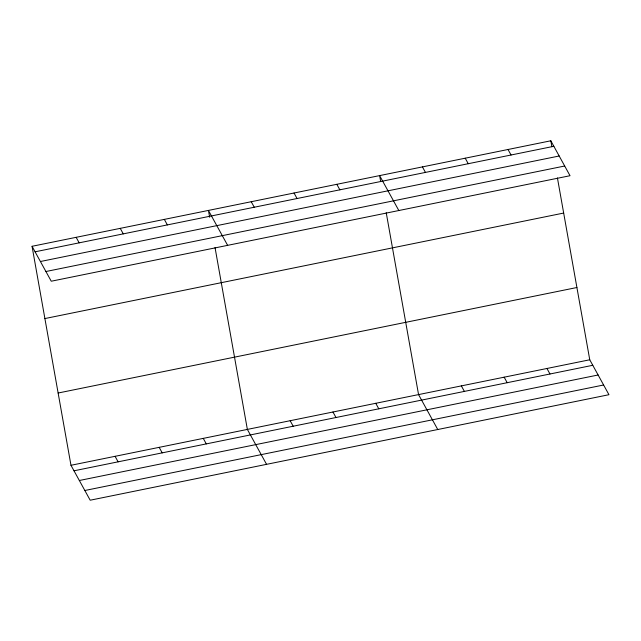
<?xml version="1.0" encoding="UTF-8"?>
<svg xmlns="http://www.w3.org/2000/svg" width="641" height="641" viewBox="0 0 641 641"><rect width="100%" height="100%" fill="white"/><g stroke="black" fill="none" stroke-linecap="round" stroke-linejoin="round"><path stroke-width="0.96" d="M32.05 246.296L550.819 140.788L570.025 175.714L51.248 281.223L32.05 246.296L70.975 465.286L90.181 500.212L608.95 394.704L589.752 359.777L557.422 177.902M35.079 251.809L553.848 146.3M40.415 261.512L559.184 156.003M45.912 271.52L564.689 166.011M44.894 318.561L563.671 213.052M58.131 393.021L576.9 287.513M70.975 465.286L589.752 359.777M74.011 470.798L592.781 365.29M79.34 480.502L598.117 374.993M84.844 490.501L603.614 384.993M508.025 149.497L511.053 155.002M465.222 158.199L468.25 163.711M546.949 368.479L549.978 373.991M422.427 166.9L425.456 172.413M504.155 377.188L507.183 382.693M398.83 210.528L379.624 175.61L380.666 181.467M461.352 385.89L464.38 391.403M336.829 184.312L339.858 189.824M437.755 429.518L418.557 394.592L386.227 212.716M294.027 193.013L297.055 198.526M375.754 403.301L378.783 408.814M251.232 201.723L254.261 207.235M332.959 412.003L335.988 417.515M227.635 245.351L208.429 210.424L209.647 217.259M290.157 420.712L293.185 426.217M164.336 219.39L167.365 224.903M266.56 464.34L247.362 429.414L215.031 247.538M120.244 228.364L123.272 233.869M203.261 438.38L206.298 443.892M76.143 237.33L79.172 242.843M159.168 447.346L162.197 452.858M115.076 456.32L118.104 461.832M550.819 140.788L551.861 146.645"/></g></svg>
